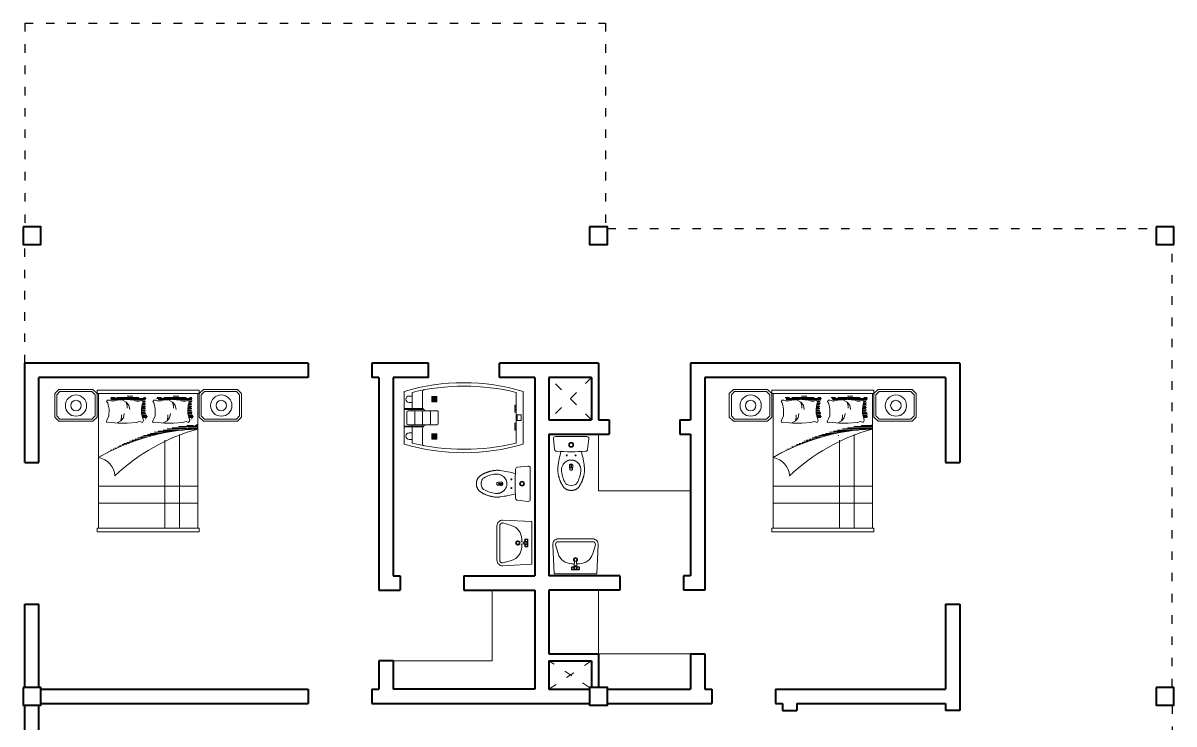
# Model space of a CAD drawing. Header units: millimetres. Extents: x 1551 to 1744, y 1536 to 1676.
# Drawn here: x 1718.8 to 1735.05, y 1591.05 to 1600.94 of the extents above; entities that cross this region are included whole.
import ezdxf

# ---------------------------------------------------------------- set-up
doc = ezdxf.new("R2010")
doc.units = ezdxf.units.MM
doc.linetypes.add('ACAD_ISO03W100', pattern=[30, 12, -18])
doc.linetypes.add('DASHDOT', pattern=[1, 0.5, -0.25, 0, -0.25])
for name, color, linetype, lineweight in [('01_Gruesa', 7, 'Continuous', 40), ('02_Media', 7, 'Continuous', 20), ('03_Fina', 7, 'Continuous', 9)]:
    doc.layers.add(name, color=color, linetype=linetype, lineweight=lineweight)
pattern_1 = [(360, (1559.803852, 1718.500806), (0.0079375, -0.015875), [0, -0.015875])]
pattern_2 = [(360, (1550.669204, 1718.500806), (0.0079375, -0.015875), [0, -0.015875])]

# ---------------------------------------------------------------- blocks, each defined once
blk = doc.blocks.new('A$C3DF91151')
at = {"layer": '03_Fina', "color": 252, "true_color": 0x939598}
for p, q in [((0, 247, 0), (0, 1729, 0)), ((222, 1247, 0), (222, 1705, 0)), ((519, 1295, 0), (519, 1735, 0)), ((3162, 1705, 0), (3162, 832, 0)), ((3360, 1729, 0), (3360, 247, 0)), ((136, 1601, 0), (222, 1601, 0)), ((136, 1417, 0), (222, 1417, 0)), ((778, 1439, 0), (778, 1590, 0)), ((778, 1590, 0), (921, 1590, 0)), ((921, 1439, 0), (778, 1439, 0)), ((793, 1568, 0), (906, 1568, 0)), ((793, 1547, 0), (906, 1547, 0)), ((793, 1525, 0), (906, 1525, 0)), ((793, 1504, 0), (906, 1504, 0)), ((793, 1484, 0), (906, 1484, 0)), ((793, 1463, 0), (906, 1463, 0)), ((921, 1590, 0), (921, 1439, 0)), ((3162, 1342, 0), (3127, 1342, 0)), ((3127, 1342, 0), (3127, 1293, 0)), ((26, 1247, 0), (511, 1247, 0)), ((511, 1222, 0), (26, 1222, 0)), ((74, 1146, 0), (74, 830, 0)), ((114, 1186, 0), (702, 1186, 0)), ((222, 1186, 0), (222, 1222, 0)), ((296, 1186, 0), (296, 791, 0)), ((519, 1186, 0), (519, 791, 0)), ((702, 1186, 0), (921, 1186, 0)), ((741, 1146, 0), (741, 830, 0)), ((960, 831, 0), (960, 1147, 0)), ((3162, 1293, 0), (3127, 1293, 0)), ((3162, 1268, 0), (3127, 1268, 0)), ((3127, 1268, 0), (3127, 1219, 0)), ((3162, 1219, 0), (3127, 1219, 0)), ((3162, 1194, 0), (3127, 1194, 0)), ((3127, 1194, 0), (3127, 1145, 0)), ((3162, 1145, 0), (3127, 1145, 0)), ((3193, 916, 0), (3193, 1061, 0)), ((3203, 1071, 0), (3290, 1071, 0)), ((3300, 1061, 0), (3300, 916, 0)), ((26, 754, 0), (511, 754, 0)), ((511, 730, 0), (26, 730, 0)), ((114, 791, 0), (628, 791, 0)), ((222, 754, 0), (222, 791, 0)), ((222, 272, 0), (222, 730, 0)), ((519, 682, 0), (519, 241, 0)), ((702, 791, 0), (628, 791, 0)), ((702, 791, 0), (921, 791, 0)), ((3162, 832, 0), (3127, 832, 0)), ((3127, 782, 0), (3127, 832, 0)), ((3162, 782, 0), (3127, 782, 0)), ((3162, 758, 0), (3127, 758, 0)), ((3127, 708, 0), (3127, 758, 0)), ((3162, 708, 0), (3127, 708, 0)), ((3162, 684, 0), (3127, 684, 0)), ((3127, 634, 0), (3127, 684, 0)), ((3162, 865, 0), (3162, 272, 0)), ((3290, 906, 0), (3203, 906, 0)), ((136, 559, 0), (222, 559, 0)), ((136, 375, 0), (222, 375, 0)), ((921, 538, 0), (778, 538, 0)), ((778, 538, 0), (778, 387, 0)), ((778, 387, 0), (921, 387, 0)), ((793, 514, 0), (906, 514, 0)), ((793, 494, 0), (906, 494, 0)), ((793, 473, 0), (906, 473, 0)), ((793, 453, 0), (906, 453, 0)), ((793, 430, 0), (906, 430, 0)), ((793, 410, 0), (906, 410, 0)), ((921, 387, 0), (921, 538, 0)), ((3162, 634, 0), (3127, 634, 0))]:
    blk.add_line(p, q, dxfattribs=at)
for centre, radius, start, end in [((1680, -3859, 0), 5836, 73.2682, 106.7318), ((1692, -4456, 0), 6334, 76.5803, 103.4197), ((558, 1735, 0), 39.5, 100.379, 180), ((136, 1509, 0), 92.1, 90, 270), ((26, 1234, 0), 12.4, 90, 270), ((114, 1146, 0), 39.5, 90, 180), ((511, 1234, 0), 12.4, 270, 90), ((628, 1295, 0), 109, 180, 270), ((702, 1146, 0), 39.5, 0, 90), ((921, 1147, 0), 38.6, 359.4228, 90.4319), ((3203, 1061, 0), 10, 90, 180), ((3290, 1061, 0), 10, 0, 90), ((26, 742, 0), 12.4, 90, 270), ((114, 830, 0), 39.5, 180, 270), ((511, 742, 0), 12.4, 270, 90), ((628, 682, 0), 109, 90, 180), ((702, 830, 0), 39.5, 270, 0), ((920, 831, 0), 39.5, 270, 0), ((3203, 916, 0), 10, 180, 270), ((3290, 916, 0), 10, 270, 0), ((136, 467, 0), 92.1, 90, 270), ((1680, 5836, 0), 5836, 253.2682, 286.7318), ((1692, 6433, 0), 6334, 256.5803, 283.4197), ((558, 241, 0), 39.5, 180, 259.621)]:
    blk.add_arc(centre, radius, start, end, dxfattribs=at)
blk = doc.blocks.new('drakar planta')
at = {"layer": '03_Fina', "color": 252, "linetype": 'Continuous', "true_color": 0x939598}
for p, q in [((9.368, 5.6), (9.368, 5.6)), ((9.368, 5.6), (9.385, 5.452)), ((9.397, 5.633), (9.397, 5.633)), ((9.839, 5.633), (9.397, 5.633)), ((9.839, 5.633), (9.839, 5.633)), ((9.851, 5.452), (9.868, 5.6)), ((9.868, 5.6), (9.868, 5.6)), ((9.385, 5.452), (9.385, 5.452)), ((9.851, 5.452), (9.851, 5.452)), ((9.613, 5.243), (9.613, 5.186)), ((9.618, 5.244), (9.615, 5.243)), ((9.618, 5.301), (9.626, 5.301)), ((9.62, 5.243), (9.618, 5.244)), ((9.618, 5.244), (9.618, 5.244)), ((9.622, 5.243), (9.622, 5.186)), ((9.482, 5.143), (9.482, 5.141)), ((9.622, 5.186), (9.613, 5.186)), ((9.754, 5.143), (9.753, 5.141)), ((9.754, 5.158), (9.754, 5.154)), ((9.754, 5.154), (9.754, 5.154))]:
    blk.add_line(p, q, dxfattribs=at)
at = {"layer": '03_Fina', "color": 252, "ltscale": 0.01, "true_color": 0x939598}
blk.add_line((9.609, 5.301), (9.618, 5.301), dxfattribs=at)
at = {"layer": '03_Fina', "color": 252, "linetype": 'Continuous', "true_color": 0x939598}
for centre, radius in [((9.618, 5.516), 0.0342), ((9.618, 5.516), 0.0244), ((9.556, 5.367), 0.0072), ((9.68, 5.367), 0.0072)]:
    blk.add_circle(centre, radius, dxfattribs=at)
for centre, radius, start, end in [((9.397, 5.604), 0.0291, 90, 186.4831), ((9.839, 5.604), 0.0291, 0, 90), ((9.839, 5.604), 0.0291, 353.5169, 0), ((9.413, 5.455), 0.0291, 186.4831, 265.6595), ((9.618, 8.146), 2.728, 265.6595, 274.3405), ((10.948, 5.027), 1.526, 165.0155, 173.1331), ((8.286, 5.027), 1.528, 6.8679, 14.9756), ((9.822, 5.455), 0.0291, 274.3405, 353.5169), ((9.625, 5.161), 0.143, 115.2636, 179.6481), ((9.609, 5.188), 0.113, 90, 104.8453), ((9.626, 5.188), 0.113, 75.1657, 90), ((9.667, 5.162), 0.186, 179.8512, 185.6502), ((9.888, 5.183), 0.408, 185.2168, 185.7358), ((9.889, 5.183), 0.409, 185.9431, 210.6376), ((9.617, 5.16), 0.00101, 263.4365, 309.8712), ((9.618, 5.16), 0.00101, 230.1288, 276.5635), ((9.347, 5.183), 0.409, 329.3624, 354.7538), ((9.537, 5.164), 0.218, 354.506, 358.1692), ((9.576, 4.998), 0.0453, 211.4552, 242.0451), ((9.639, 5.117), 0.18, 242.0447, 263.2555), ((9.597, 5.117), 0.18, 276.7445, 297.9553), ((9.66, 4.998), 0.0453, 297.9549, 328.5855)]:
    blk.add_arc(centre, radius, start, end, dxfattribs=at)
for points, weights, degree, knots in [([(9.429, 5.188), (9.43, 5.195), (9.431, 5.202), (9.432, 5.209), (9.432, 5.209), (9.433, 5.21), (9.433, 5.21)], [0.94216281398, 0.929295544402, 0.917706959429, 0.907397059062, 0.907397059062, 0.907397059062, 0.907397059062], 3, [0, 0, 0, 0, 0.08501565, 0.08501565, 0.08501565, 0.08958153, 0.08958153, 0.08958153, 0.08958153]), ([(9.807, 5.188), (9.806, 5.195), (9.805, 5.202), (9.803, 5.209), (9.803, 5.209), (9.803, 5.21), (9.803, 5.21)], [0.94216281398, 0.929356038323, 0.91781595237, 0.907542556122, 0.907542556122, 0.907542556122, 0.907542556122], 3, [0, 0, 0, 0, 0.08461596, 0.08461596, 0.08461596, 0.08948508, 0.08948508, 0.08948508, 0.08948508]), ([(9.618, 4.873), (9.617, 4.873), (9.616, 4.873), (9.542, 4.87), (9.502, 4.932), (9.435, 5.036), (9.428, 5.159), (9.428, 5.16), (9.428, 5.161), (9.427, 5.174), (9.429, 5.188)], [1, 0.999818026965, 1, 0.869595072185, 1, 0.965853886877, 1, 0.999997543195, 1, 0.96771874759, 0.94216281398], 2, [0, 0, 0, 0.004294, 0.004294, 0.32836, 0.32836, 0.929345, 0.929345, 0.934486, 0.934486, 1, 1, 1]), ([(9.618, 4.873), (9.619, 4.873), (9.62, 4.873), (9.694, 4.87), (9.734, 4.932), (9.801, 5.036), (9.808, 5.159), (9.808, 5.16), (9.808, 5.161), (9.808, 5.174), (9.807, 5.188)], [1, 0.999818026965, 1, 0.869595072185, 1, 0.965853886877, 1, 0.999997543195, 1, 0.96771874759, 0.94216281398], 2, [0, 0, 0, 0.004294, 0.004294, 0.32836, 0.32836, 0.929345, 0.929345, 0.934486, 0.934486, 1, 1, 1])]:
    blk.add_rational_spline(points, weights, degree=degree, knots=knots, dxfattribs=at)
for points, knots in [([(9.563, 5.291), (9.564, 5.291), (9.565, 5.291), (9.565, 5.292), (9.566, 5.292), (9.567, 5.292), (9.568, 5.293), (9.569, 5.293), (9.571, 5.294), (9.573, 5.295), (9.577, 5.296), (9.579, 5.297), (9.58, 5.297)], [0.8678487, 0.8678487, 0.8678487, 0.8678487, 0.8798629, 0.8798629, 0.8798629, 0.8909521, 0.9003997, 0.9091834, 0.9229673, 0.9427072, 0.9683896, 1, 1, 1, 1]), ([(9.617, 5.159), (9.616, 5.159), (9.615, 5.16), (9.612, 5.16), (9.611, 5.16), (9.608, 5.16), (9.607, 5.161), (9.605, 5.161), (9.604, 5.161), (9.603, 5.162), (9.602, 5.162), (9.602, 5.163), (9.601, 5.164), (9.601, 5.164), (9.601, 5.165), (9.601, 5.165), (9.601, 5.166), (9.6, 5.167), (9.6, 5.168), (9.599, 5.172), (9.599, 5.174), (9.598, 5.181), (9.597, 5.186), (9.597, 5.194), (9.596, 5.199), (9.596, 5.205), (9.596, 5.207), (9.595, 5.211), (9.595, 5.213), (9.595, 5.218), (9.595, 5.22), (9.595, 5.223), (9.595, 5.224), (9.595, 5.226), (9.595, 5.227), (9.595, 5.23), (9.595, 5.232), (9.597, 5.236), (9.599, 5.238), (9.602, 5.24), (9.603, 5.241), (9.605, 5.242), (9.606, 5.242), (9.608, 5.242), (9.609, 5.243), (9.61, 5.243), (9.611, 5.243), (9.613, 5.243), (9.614, 5.243), (9.615, 5.243), (9.615, 5.243), (9.615, 5.243), (9.615, 5.243)], [0, 0, 0, 0, 0.03125, 0.03125, 0.0625, 0.0625, 0.09375, 0.09375, 0.109375, 0.109375, 0.125, 0.125, 0.140625, 0.140625, 0.148438, 0.148438, 0.15625, 0.15625, 0.1875, 0.1875, 0.25, 0.25, 0.375, 0.375, 0.5, 0.5, 0.5625, 0.5625, 0.625, 0.625, 0.6875, 0.6875, 0.71875, 0.71875, 0.75, 0.75, 0.8125, 0.8125, 0.875, 0.875, 0.90625, 0.90625, 0.9375, 0.9375, 0.953125, 0.953125, 0.96875, 0.96875, 1, 1, 1, 1.000009, 1.000009, 1.000009, 1.000009]), ([(9.619, 5.159), (9.62, 5.159), (9.621, 5.16), (9.624, 5.16), (9.625, 5.16), (9.628, 5.16), (9.629, 5.161), (9.631, 5.161), (9.632, 5.161), (9.633, 5.162), (9.633, 5.162), (9.634, 5.163), (9.634, 5.164), (9.635, 5.164), (9.635, 5.165), (9.635, 5.165), (9.635, 5.166), (9.635, 5.167), (9.636, 5.168), (9.636, 5.172), (9.637, 5.174), (9.638, 5.181), (9.638, 5.186), (9.639, 5.194), (9.639, 5.199), (9.64, 5.205), (9.64, 5.207), (9.64, 5.211), (9.64, 5.213), (9.641, 5.218), (9.641, 5.22), (9.641, 5.223), (9.641, 5.224), (9.641, 5.226), (9.641, 5.227), (9.641, 5.23), (9.64, 5.232), (9.638, 5.236), (9.637, 5.238), (9.634, 5.24), (9.633, 5.241), (9.631, 5.242), (9.63, 5.242), (9.628, 5.242), (9.627, 5.243), (9.626, 5.243), (9.625, 5.243), (9.623, 5.243), (9.622, 5.243), (9.62, 5.243)], [0, 0, 0, 0, 0.03125, 0.03125, 0.0625, 0.0625, 0.09375, 0.09375, 0.109375, 0.109375, 0.125, 0.125, 0.140625, 0.140625, 0.1484375, 0.1484375, 0.15625, 0.15625, 0.1875, 0.1875, 0.25, 0.25, 0.375, 0.375, 0.5, 0.5, 0.5625, 0.5625, 0.625, 0.625, 0.6875, 0.6875, 0.71875, 0.71875, 0.75, 0.75, 0.8125, 0.8125, 0.875, 0.875, 0.90625, 0.90625, 0.9375, 0.9375, 0.953125, 0.953125, 0.96875, 0.96875, 0.9999928, 0.9999928, 0.9999928, 0.9999928]), ([(9.655, 5.297), (9.657, 5.297), (9.659, 5.296), (9.662, 5.295), (9.664, 5.294), (9.666, 5.293), (9.669, 5.292), (9.671, 5.291), (9.674, 5.29), (9.677, 5.289), (9.68, 5.287), (9.682, 5.286), (9.684, 5.285), (9.686, 5.283), (9.69, 5.281), (9.693, 5.279), (9.698, 5.275), (9.704, 5.271), (9.71, 5.266), (9.716, 5.259), (9.723, 5.251), (9.729, 5.243), (9.735, 5.235), (9.739, 5.226), (9.744, 5.217), (9.747, 5.207), (9.751, 5.195), (9.753, 5.184), (9.754, 5.171), (9.755, 5.163), (9.754, 5.158)], [0, 0, 0, 0, 0.03073, 0.0557919, 0.0752101, 0.0908298, 0.1057126, 0.128628, 0.1479371, 0.1642292, 0.1850908, 0.1958664, 0.2064561, 0.220969, 0.23993, 0.2633379, 0.294561, 0.3312722, 0.3734704, 0.4211544, 0.4743227, 0.5329738, 0.5805653, 0.6312404, 0.6849983, 0.7418381, 0.8017591, 0.8647604, 0.930841, 0.9987863, 0.9987863, 0.9987863, 0.9987863])]:
    blk.add_open_spline(points, degree=3, knots=knots, dxfattribs=at)
blk.add_open_spline([(9.595, 5.229), (9.595, 5.229), (9.595, 5.229), (9.595, 5.229)], degree=3, dxfattribs=at)
blk = doc.blocks.new('A$C115B3CD4')
at = {"layer": '03_Fina', "color": 252, "true_color": 0x939598}
for p, q in [((0, 0.084), (0.021, 0.494)), ((0.623, 0.494), (0.021, 0.494)), ((0.623, 0.494), (0.644, 0.084)), ((0.267, 0.431), (0.267, 0.401)), ((0.269, 0.35), (0.307, 0.35)), ((0.272, 0.436), (0.313, 0.436)), ((0.272, 0.421), (0.272, 0.411)), ((0.272, 0.396), (0.295, 0.396)), ((0.282, 0.431), (0.305, 0.431)), ((0.282, 0.401), (0.302, 0.401)), ((0.3, 0.408), (0.305, 0.389)), ((0.309, 0.321), (0.305, 0.387)), ((0.31, 0.41), (0.315, 0.391)), ((0.334, 0.41), (0.329, 0.391)), ((0.331, 0.436), (0.372, 0.436)), ((0.334, 0.321), (0.339, 0.387)), ((0.336, 0.35), (0.375, 0.35)), ((0.338, 0.431), (0.362, 0.431)), ((0.344, 0.408), (0.339, 0.389)), ((0.342, 0.401), (0.362, 0.401)), ((0.349, 0.396), (0.372, 0.396)), ((0.372, 0.421), (0.372, 0.411)), ((0.377, 0.431), (0.377, 0.401)), ((0.04, 0.082), (0.077, 0.207)), ((0.604, 0.082), (0.567, 0.207)), ((0.08, 0.04), (0.564, 0.04)), ((0.08, 0), (0.564, 0))]:
    blk.add_line(p, q, dxfattribs=at)
at = {"layer": '03_Fina', "color": 252, "linetype": 'DASHDOT', "true_color": 0x939598}
blk.add_line((0.314, 0.316), (0.329, 0.316), dxfattribs=at)
at = {"layer": '03_Fina', "color": 252, "true_color": 0x939598}
blk.add_circle((0.322, 0.294), 0.02, dxfattribs=at)
for centre, radius, start, end in [((0.269, 0.15), 0.2, 90, 163.5301), ((0.282, 0.421), 0.01, 90, 180), ((0.282, 0.411), 0.01, 180, 270), ((0.295, 0.386), 0.01, 3.8141, 90), ((0.322, 0.415), 0.0231, 338.8422, 201.1578), ((0.324, 0.394), 0.02, 195.3012, 262.6368), ((0.322, 0.415), 0.0131, 338.8422, 201.1578), ((0.322, 0.391), 0.00708, 180, 0), ((0.322, 0.433), 0.00496, 290.639, 249.361), ((0.319, 0.394), 0.02, 277.3632, 344.6988), ((0.349, 0.386), 0.01, 90, 176.1909), ((0.362, 0.421), 0.01, 0, 90), ((0.362, 0.411), 0.01, 270, 0), ((0.375, 0.15), 0.2, 16.4699, 90), ((0.322, 0.294), 0.03, 115.0422, 64.9578), ((0.314, 0.321), 0.005, 180, 270), ((0.329, 0.321), 0.005, 270, 0), ((0.08, 0.08), 0.08, 177.1029, 270), ((0.08, 0.08), 0.04, 177.1029, 270), ((0.564, 0.08), 0.08, 270, 2.8971), ((0.564, 0.08), 0.04, 270, 2.8971)]:
    blk.add_arc(centre, radius, start, end, dxfattribs=at)
at = {"layer": '03_Fina', "color": 252, "linetype": 'DASHDOT', "true_color": 0x939598}
for centre, start, end in [((0.272, 0.431), 90, 180), ((0.272, 0.401), 180, 270), ((0.372, 0.431), 0, 90), ((0.372, 0.401), 270, 0)]:
    blk.add_arc(centre, 0.005, start, end, dxfattribs=at)

msp = doc.modelspace()

# ---------------------------------------------------------------- hatches: boundary and pattern name
at = {"layer": '03_Fina', "true_color": 0x939598}
h = msp.add_hatch(dxfattribs=at)
h.set_pattern_fill('DOTS', color=252, scale=0.01, angle=180, style=0)
h.set_pattern_definition(pattern_1)
h.paths.add_polyline_path([(1720.681, 1595.654), (1720.694, 1595.673), (1720.721, 1595.673), (1720.761, 1595.657), (1720.829, 1595.67), (1720.958, 1595.679), (1721.066, 1595.67), (1721.121, 1595.651), (1721.18, 1595.67), (1721.195, 1595.645), (1721.183, 1595.617), (1721.177, 1595.547), (1721.177, 1595.479), (1721.192, 1595.418), (1721.201, 1595.384), (1721.186, 1595.356), (1721.152, 1595.371), (1721.142, 1595.368), (1721.127, 1595.429), (1721.127, 1595.497), (1721.133, 1595.567), (1721.145, 1595.595), (1721.13, 1595.62), (1721.071, 1595.601), (1721.016, 1595.62), (1720.908, 1595.629), (1720.779, 1595.62), (1720.711, 1595.607), (1720.701, 1595.612), (1720.697, 1595.633)])
h.paths.add_polyline_path([(1720.028, 1595.654), (1720.04, 1595.673), (1720.068, 1595.673), (1720.108, 1595.657), (1720.176, 1595.67), (1720.305, 1595.679), (1720.413, 1595.67), (1720.468, 1595.651), (1720.526, 1595.67), (1720.542, 1595.645), (1720.53, 1595.617), (1720.523, 1595.547), (1720.523, 1595.479), (1720.539, 1595.418), (1720.548, 1595.384), (1720.533, 1595.356), (1720.499, 1595.371), (1720.489, 1595.368), (1720.473, 1595.429), (1720.473, 1595.497), (1720.48, 1595.567), (1720.492, 1595.595), (1720.477, 1595.62), (1720.418, 1595.601), (1720.363, 1595.62), (1720.255, 1595.629), (1720.126, 1595.62), (1720.058, 1595.607), (1720.047, 1595.612), (1720.044, 1595.633)])
h = msp.add_hatch(dxfattribs=at)
h.set_pattern_fill('DOTS', color=252, scale=0.01, angle=180, style=0)
h.set_pattern_definition(pattern_2)
h.paths.add_polyline_path([(1730.206, 1595.654), (1730.219, 1595.673), (1730.246, 1595.673), (1730.286, 1595.657), (1730.354, 1595.67), (1730.483, 1595.679), (1730.591, 1595.67), (1730.646, 1595.651), (1730.705, 1595.67), (1730.72, 1595.645), (1730.708, 1595.617), (1730.702, 1595.547), (1730.702, 1595.479), (1730.717, 1595.418), (1730.726, 1595.384), (1730.711, 1595.356), (1730.677, 1595.371), (1730.667, 1595.368), (1730.652, 1595.429), (1730.652, 1595.497), (1730.658, 1595.567), (1730.67, 1595.595), (1730.655, 1595.62), (1730.596, 1595.601), (1730.541, 1595.62), (1730.433, 1595.629), (1730.304, 1595.62), (1730.236, 1595.607), (1730.226, 1595.612), (1730.222, 1595.633)])
h.paths.add_polyline_path([(1729.553, 1595.654), (1729.565, 1595.673), (1729.593, 1595.673), (1729.633, 1595.657), (1729.701, 1595.67), (1729.83, 1595.679), (1729.938, 1595.67), (1729.993, 1595.651), (1730.051, 1595.67), (1730.067, 1595.645), (1730.054, 1595.617), (1730.048, 1595.547), (1730.048, 1595.479), (1730.064, 1595.418), (1730.073, 1595.384), (1730.058, 1595.356), (1730.024, 1595.371), (1730.014, 1595.368), (1729.998, 1595.429), (1729.998, 1595.497), (1730.005, 1595.567), (1730.017, 1595.595), (1730.001, 1595.62), (1729.943, 1595.601), (1729.888, 1595.62), (1729.78, 1595.629), (1729.651, 1595.62), (1729.583, 1595.607), (1729.572, 1595.612), (1729.568, 1595.633)])
h = msp.add_hatch(dxfattribs=at)
h.set_pattern_fill('DOTS', color=252, scale=0.01, angle=180, style=0)
h.set_pattern_definition(pattern_1)
edge = h.paths.add_edge_path()
edge.add_line((1721.265, 1595.281), (1721.265, 1595.213))
edge.add_ellipse((1721.358, 1592.24), major_axis=(2.103, 2.103), ratio=1, start_angle=46.7774, end_angle=75.1134)
edge.add_ellipse((1721.507, 1592.234), major_axis=(2.161, 2.161), ratio=1, start_angle=409.5301, end_angle=437.4802, ccw=False)
h = msp.add_hatch(dxfattribs=at)
h.set_pattern_fill('DOTS', color=252, scale=0.01, angle=180, style=0)
h.set_pattern_definition(pattern_2)
edge = h.paths.add_edge_path()
edge.add_line((1730.79, 1595.281), (1730.79, 1595.213))
edge.add_ellipse((1730.882, 1592.24), major_axis=(2.103, 2.103), ratio=1, start_angle=46.7774, end_angle=75.1134)
edge.add_ellipse((1731.032, 1592.234), major_axis=(2.161, 2.161), ratio=1, start_angle=409.5301, end_angle=437.4802, ccw=False)

# ---------------------------------------------------------------- linework, layer by layer
at = {"linetype": 'ACAD_ISO03W100', "ltscale": 0.01}
for p, q in [((1718.823, 1600.942), (1718.823, 1598.067)), ((1718.823, 1600.942), (1727.023, 1600.942)), ((1727.023, 1600.942), (1727.023, 1598.067)), ((1727.048, 1598.042), (1734.798, 1598.042)), ((1718.823, 1596.142), (1718.823, 1597.817)), ((1735.023, 1591.567), (1735.023, 1597.817)), ((1735.023, 1591.317), (1735.023, 1585.067))]:
    msp.add_line(p, q, dxfattribs=at)
at = {"layer": '01_Gruesa', "color": 5}
for p, q in [((1722.823, 1596.142), (1718.823, 1596.142)), ((1718.823, 1594.742), (1718.823, 1596.142)), ((1722.823, 1596.142), (1722.823, 1595.942)), ((1723.723, 1596.142), (1723.723, 1595.942)), ((1724.523, 1596.142), (1723.723, 1596.142)), ((1724.523, 1595.942), (1724.523, 1596.142)), ((1726.923, 1596.142), (1725.523, 1596.142)), ((1725.523, 1595.942), (1725.523, 1596.142)), ((1726.923, 1596.142), (1726.923, 1595.342)), ((1732.023, 1596.142), (1728.223, 1596.142)), ((1728.223, 1596.142), (1728.223, 1595.342)), ((1732.023, 1596.142), (1732.023, 1594.742)), ((1722.823, 1595.942), (1719.023, 1595.942)), ((1719.023, 1594.742), (1719.023, 1595.942)), ((1723.823, 1595.942), (1723.723, 1595.942)), ((1723.823, 1595.942), (1723.823, 1592.942)), ((1724.023, 1595.942), (1724.023, 1593.142)), ((1724.523, 1595.942), (1724.023, 1595.942)), ((1726.023, 1595.942), (1725.523, 1595.942)), ((1726.023, 1595.942), (1726.023, 1593.142)), ((1726.223, 1595.942), (1726.223, 1595.342)), ((1726.823, 1595.942), (1726.223, 1595.942)), ((1726.823, 1595.942), (1726.823, 1595.342)), ((1731.823, 1595.942), (1728.423, 1595.942)), ((1728.423, 1595.942), (1728.423, 1592.942)), ((1731.823, 1595.942), (1731.823, 1594.742)), ((1726.223, 1595.342), (1726.823, 1595.342)), ((1726.923, 1595.342), (1727.073, 1595.342)), ((1727.073, 1595.342), (1727.073, 1595.142)), ((1728.073, 1595.342), (1728.223, 1595.342)), ((1728.073, 1595.342), (1728.073, 1595.142)), ((1726.223, 1595.142), (1726.223, 1593.142)), ((1726.223, 1595.142), (1727.073, 1595.142)), ((1728.073, 1595.142), (1728.223, 1595.142)), ((1728.223, 1595.142), (1728.223, 1593.142)), ((1718.823, 1594.742), (1719.023, 1594.742)), ((1731.823, 1594.742), (1732.023, 1594.742)), ((1724.023, 1593.142), (1724.123, 1593.142)), ((1724.123, 1593.142), (1724.123, 1592.942)), ((1725.023, 1593.142), (1725.023, 1592.942)), ((1725.023, 1593.142), (1726.023, 1593.142)), ((1727.223, 1593.142), (1726.223, 1593.142)), ((1727.223, 1593.142), (1727.223, 1592.942)), ((1728.123, 1593.142), (1728.123, 1592.942)), ((1728.223, 1593.142), (1728.123, 1593.142)), ((1723.823, 1592.942), (1724.123, 1592.942)), ((1725.023, 1592.942), (1726.023, 1592.942)), ((1726.023, 1592.942), (1726.023, 1591.542)), ((1726.223, 1592.942), (1726.223, 1592.042)), ((1727.223, 1592.942), (1726.223, 1592.942)), ((1728.423, 1592.942), (1728.123, 1592.942)), ((1718.823, 1591.567), (1718.823, 1592.742)), ((1718.823, 1592.742), (1719.023, 1592.742)), ((1719.023, 1591.567), (1719.023, 1592.742)), ((1731.823, 1592.742), (1731.823, 1591.542)), ((1731.823, 1592.742), (1732.023, 1592.742)), ((1732.023, 1592.742), (1732.023, 1591.242)), ((1726.223, 1592.042), (1726.923, 1592.042)), ((1726.923, 1592.042), (1726.923, 1591.567)), ((1728.223, 1592.042), (1728.223, 1591.542)), ((1728.223, 1592.042), (1728.423, 1592.042)), ((1728.423, 1592.042), (1728.423, 1591.542)), ((1723.823, 1591.942), (1723.823, 1591.542)), ((1724.023, 1591.942), (1723.823, 1591.942)), ((1724.023, 1591.942), (1724.023, 1591.542)), ((1726.223, 1591.942), (1726.223, 1591.542)), ((1726.223, 1591.942), (1726.823, 1591.942)), ((1726.823, 1591.942), (1726.823, 1591.567)), ((1719.048, 1591.542), (1722.823, 1591.542)), ((1722.823, 1591.542), (1722.823, 1591.342)), ((1723.723, 1591.542), (1723.723, 1591.342)), ((1723.723, 1591.542), (1723.823, 1591.542)), ((1726.023, 1591.542), (1724.023, 1591.542)), ((1726.223, 1591.542), (1726.798, 1591.542)), ((1727.048, 1591.542), (1728.223, 1591.542)), ((1728.423, 1591.542), (1728.523, 1591.542)), ((1728.523, 1591.542), (1728.523, 1591.342)), ((1729.423, 1591.542), (1731.823, 1591.542)), ((1729.423, 1591.542), (1729.423, 1591.342)), ((1718.823, 1589.692), (1718.823, 1591.317)), ((1719.023, 1589.692), (1719.023, 1591.317)), ((1719.048, 1591.342), (1722.823, 1591.342)), ((1723.723, 1591.342), (1726.798, 1591.342)), ((1727.048, 1591.342), (1728.523, 1591.342)), ((1729.423, 1591.342), (1729.523, 1591.342)), ((1729.523, 1591.342), (1729.523, 1591.242)), ((1729.523, 1591.242), (1729.723, 1591.242)), ((1729.723, 1591.342), (1731.823, 1591.342)), ((1729.723, 1591.342), (1729.723, 1591.242)), ((1731.823, 1591.342), (1731.823, 1591.242)), ((1732.023, 1591.242), (1731.823, 1591.242))]:
    msp.add_line(p, q, dxfattribs=at)
at = {"layer": '01_Gruesa', "color": 244, "true_color": 0x991b1e}
for points in [[(1718.798, 1598.067), (1718.798, 1597.817), (1719.048, 1597.817), (1719.048, 1598.067)], [(1726.798, 1598.067), (1726.798, 1597.817), (1727.048, 1597.817), (1727.048, 1598.067)], [(1734.798, 1598.067), (1734.798, 1597.817), (1735.048, 1597.817), (1735.048, 1598.067)], [(1718.798, 1591.567), (1718.798, 1591.317), (1719.048, 1591.317), (1719.048, 1591.567)], [(1726.798, 1591.567), (1726.798, 1591.317), (1727.048, 1591.317), (1727.048, 1591.567)], [(1734.798, 1591.567), (1734.798, 1591.317), (1735.048, 1591.317), (1735.048, 1591.567)]]:
    msp.add_lwpolyline(points, close=True, dxfattribs=at)
at = {"layer": '02_Media', "color": 215, "true_color": 0xa953a0}
for p, q in [((1725.423, 1592.942), (1725.423, 1591.942)), ((1726.923, 1592.942), (1726.923, 1592.042)), ((1728.223, 1592.042), (1726.923, 1592.042)), ((1724.023, 1591.942), (1725.423, 1591.942))]:
    msp.add_line(p, q, dxfattribs=at)
at = {"layer": '03_Fina', "linetype": 'ACAD_ISO03W100', "ltscale": 0.01}
for p, q in [((1726.823, 1595.942), (1726.223, 1595.342)), ((1726.823, 1595.342), (1726.223, 1595.942)), ((1726.823, 1591.942), (1726.223, 1591.542)), ((1726.798, 1591.567), (1726.223, 1591.942))]:
    msp.add_line(p, q, dxfattribs=at)
at = {"layer": '03_Fina', "color": 252, "true_color": 0x939598}
for p, q in [((1719.845, 1595.763), (1721.285, 1595.763)), ((1719.845, 1595.763), (1719.845, 1595.713)), ((1721.285, 1595.713), (1721.285, 1595.763)), ((1729.37, 1595.763), (1730.81, 1595.763)), ((1729.37, 1595.763), (1729.37, 1595.713)), ((1730.81, 1595.713), (1730.81, 1595.763)), ((1719.845, 1595.713), (1721.285, 1595.713)), ((1719.865, 1595.713), (1719.865, 1593.813)), ((1721.265, 1593.813), (1721.265, 1595.713)), ((1729.37, 1595.713), (1730.81, 1595.713)), ((1729.39, 1595.713), (1729.39, 1593.813)), ((1730.79, 1593.813), (1730.79, 1595.713)), ((1721.007, 1593.813), (1721.007, 1595.136)), ((1730.532, 1593.813), (1730.532, 1595.136)), ((1720.802, 1593.813), (1720.802, 1595.056)), ((1730.327, 1593.813), (1730.327, 1595.056)), ((1719.865, 1594.409), (1721.265, 1594.409)), ((1729.39, 1594.409), (1730.79, 1594.409)), ((1719.865, 1594.17), (1721.265, 1594.17)), ((1729.39, 1594.17), (1730.79, 1594.17)), ((1719.845, 1593.813), (1721.285, 1593.813)), ((1719.845, 1593.813), (1719.845, 1593.763)), ((1721.285, 1593.763), (1721.285, 1593.813)), ((1729.37, 1593.813), (1730.81, 1593.813)), ((1729.37, 1593.813), (1729.37, 1593.763)), ((1730.81, 1593.763), (1730.81, 1593.813)), ((1719.845, 1593.763), (1721.285, 1593.763)), ((1729.37, 1593.763), (1730.81, 1593.763))]:
    msp.add_line(p, q, dxfattribs=at)
at = {"layer": '03_Fina', "color": 152, "true_color": 0x2776bb}
for p, q in [((1726.923, 1595.142), (1726.923, 1594.342)), ((1726.923, 1594.342), (1728.223, 1594.342))]:
    msp.add_line(p, q, dxfattribs=at)
at = {"layer": '03_Fina', "color": 252, "true_color": 0x939598}
for points in [[(1719.785, 1595.323), (1719.305, 1595.323), (1719.245, 1595.383), (1719.245, 1595.713), (1719.305, 1595.773), (1719.785, 1595.773), (1719.845, 1595.713), (1719.845, 1595.383)], [(1721.825, 1595.323), (1721.345, 1595.323), (1721.285, 1595.383), (1721.285, 1595.713), (1721.345, 1595.773), (1721.825, 1595.773), (1721.885, 1595.713), (1721.885, 1595.383)], [(1729.31, 1595.323), (1728.83, 1595.323), (1728.77, 1595.383), (1728.77, 1595.713), (1728.83, 1595.773), (1729.31, 1595.773), (1729.37, 1595.713), (1729.37, 1595.383)], [(1731.35, 1595.323), (1730.87, 1595.323), (1730.81, 1595.383), (1730.81, 1595.713), (1730.87, 1595.773), (1731.35, 1595.773), (1731.41, 1595.713), (1731.41, 1595.383)], [(1719.77, 1595.353), (1719.32, 1595.353), (1719.275, 1595.398), (1719.275, 1595.698), (1719.32, 1595.743), (1719.77, 1595.743), (1719.815, 1595.698), (1719.815, 1595.398)], [(1721.81, 1595.353), (1721.36, 1595.353), (1721.315, 1595.398), (1721.315, 1595.698), (1721.36, 1595.743), (1721.81, 1595.743), (1721.855, 1595.698), (1721.855, 1595.398)], [(1729.295, 1595.353), (1728.845, 1595.353), (1728.8, 1595.398), (1728.8, 1595.698), (1728.845, 1595.743), (1729.295, 1595.743), (1729.34, 1595.698), (1729.34, 1595.398)], [(1731.335, 1595.353), (1730.885, 1595.353), (1730.84, 1595.398), (1730.84, 1595.698), (1730.885, 1595.743), (1731.335, 1595.743), (1731.38, 1595.698), (1731.38, 1595.398)]]:
    msp.add_lwpolyline(points, close=True, dxfattribs=at)
for points in [[(1720.418, 1595.601), (1720.477, 1595.62), (1720.492, 1595.595), (1720.48, 1595.567), (1720.473, 1595.497), (1720.473, 1595.429), (1720.489, 1595.368), (1720.498, 1595.334), (1720.483, 1595.306), (1720.449, 1595.322), (1720.397, 1595.306), (1720.27, 1595.297), (1720.141, 1595.297), (1720.006, 1595.312), (1719.981, 1595.306), (1719.975, 1595.322), (1719.987, 1595.346), (1720.009, 1595.402), (1720.012, 1595.494), (1720, 1595.549), (1719.994, 1595.583), (1719.978, 1595.604), (1719.991, 1595.623), (1720.018, 1595.623), (1720.058, 1595.607), (1720.126, 1595.62), (1720.255, 1595.629), (1720.363, 1595.62), (1720.418, 1595.601)], [(1720.203, 1595.623), (1720.255, 1595.592), (1720.292, 1595.552), (1720.304, 1595.491)], [(1720.255, 1595.589), (1720.267, 1595.54), (1720.267, 1595.509)], [(1721.071, 1595.601), (1721.13, 1595.62), (1721.145, 1595.595), (1721.133, 1595.567), (1721.127, 1595.497), (1721.127, 1595.429), (1721.142, 1595.368), (1721.151, 1595.334), (1721.136, 1595.306), (1721.102, 1595.322), (1721.05, 1595.306), (1720.924, 1595.297), (1720.795, 1595.297), (1720.659, 1595.312), (1720.635, 1595.306), (1720.628, 1595.322), (1720.641, 1595.346), (1720.662, 1595.402), (1720.665, 1595.494), (1720.653, 1595.549), (1720.647, 1595.583), (1720.632, 1595.604), (1720.644, 1595.623), (1720.671, 1595.623), (1720.711, 1595.607), (1720.779, 1595.62), (1720.908, 1595.629), (1721.016, 1595.62), (1721.071, 1595.601)], [(1720.856, 1595.623), (1720.908, 1595.592), (1720.945, 1595.552), (1720.958, 1595.491)], [(1720.908, 1595.589), (1720.921, 1595.54), (1720.921, 1595.509)], [(1729.943, 1595.601), (1730.001, 1595.62), (1730.017, 1595.595), (1730.005, 1595.567), (1729.998, 1595.497), (1729.998, 1595.429), (1730.014, 1595.368), (1730.023, 1595.334), (1730.008, 1595.306), (1729.974, 1595.322), (1729.921, 1595.306), (1729.795, 1595.297), (1729.666, 1595.297), (1729.531, 1595.312), (1729.506, 1595.306), (1729.5, 1595.322), (1729.512, 1595.346), (1729.534, 1595.402), (1729.537, 1595.494), (1729.525, 1595.549), (1729.518, 1595.583), (1729.503, 1595.604), (1729.515, 1595.623), (1729.543, 1595.623), (1729.583, 1595.607), (1729.651, 1595.62), (1729.78, 1595.629), (1729.888, 1595.62), (1729.943, 1595.601)], [(1729.728, 1595.623), (1729.78, 1595.592), (1729.817, 1595.552), (1729.829, 1595.491)], [(1729.78, 1595.589), (1729.792, 1595.54), (1729.792, 1595.509)], [(1730.596, 1595.601), (1730.655, 1595.62), (1730.67, 1595.595), (1730.658, 1595.567), (1730.652, 1595.497), (1730.652, 1595.429), (1730.667, 1595.368), (1730.676, 1595.334), (1730.661, 1595.306), (1730.627, 1595.322), (1730.575, 1595.306), (1730.449, 1595.297), (1730.319, 1595.297), (1730.184, 1595.312), (1730.159, 1595.306), (1730.153, 1595.322), (1730.166, 1595.346), (1730.187, 1595.402), (1730.19, 1595.494), (1730.178, 1595.549), (1730.172, 1595.583), (1730.156, 1595.604), (1730.169, 1595.623), (1730.196, 1595.623), (1730.236, 1595.607), (1730.304, 1595.62), (1730.433, 1595.629), (1730.541, 1595.62), (1730.596, 1595.601)], [(1730.381, 1595.623), (1730.433, 1595.592), (1730.47, 1595.552), (1730.482, 1595.491)], [(1730.433, 1595.589), (1730.446, 1595.54), (1730.446, 1595.509)], [(1720.126, 1595.3), (1720.178, 1595.331), (1720.215, 1595.371), (1720.227, 1595.432)], [(1720.779, 1595.3), (1720.831, 1595.331), (1720.868, 1595.371), (1720.881, 1595.432)], [(1729.651, 1595.3), (1729.703, 1595.331), (1729.74, 1595.371), (1729.752, 1595.432)], [(1730.304, 1595.3), (1730.356, 1595.331), (1730.393, 1595.371), (1730.406, 1595.432)], [(1720.178, 1595.334), (1720.19, 1595.383), (1720.19, 1595.414)], [(1720.831, 1595.334), (1720.844, 1595.383), (1720.844, 1595.414)], [(1729.703, 1595.334), (1729.715, 1595.383), (1729.715, 1595.414)], [(1730.356, 1595.334), (1730.369, 1595.383), (1730.369, 1595.414)]]:
    msp.add_lwpolyline(points, dxfattribs=at)
for centre, radius in [((1719.546, 1595.545), 0.15), ((1719.546, 1595.545), 0.0743), ((1721.597, 1595.545), 0.15), ((1721.597, 1595.545), 0.0743), ((1729.071, 1595.545), 0.15), ((1729.071, 1595.545), 0.0743), ((1731.122, 1595.545), 0.15), ((1731.122, 1595.545), 0.0743)]:
    msp.add_circle(centre, radius, dxfattribs=at)
for centre, radius, start, end in [((1721.358, 1592.24), 2.974, 91.7774, 120.1134), ((1721.99, 1592.56), 2.75, 105.2766, 133.5633), ((1730.882, 1592.24), 2.974, 91.7774, 120.1134), ((1731.515, 1592.56), 2.75, 105.2766, 133.5633), ((1719.815, 1594.537), 0.28, 3.2138, 79.6457), ((1729.34, 1594.537), 0.28, 3.2138, 79.6457)]:
    msp.add_arc(centre, radius, start, end, dxfattribs=at)

# ---------------------------------------------------------------- block references
msp.add_blockref('drakar planta', (1716.919, 1589.475))
for name, p, rotation in [('drakar planta', (1720.327, 1604.06), 270), ('A$C115B3CD4', (1725.489, 1593.928), 270), ('A$C115B3CD4', (1726.92, 1593.664), 180)]:
    msp.add_blockref(name, p, dxfattribs=dict(rotation=rotation))
at = {"layer": '03_Fina', "color": 252, "true_color": 0x939598, "xscale": 0.0005, "yscale": 0.0005, "zscale": 0.0005}
msp.add_blockref('A$C3DF91151', (1724.18, 1594.879), dxfattribs=at)

doc.saveas('drawing.dxf')
